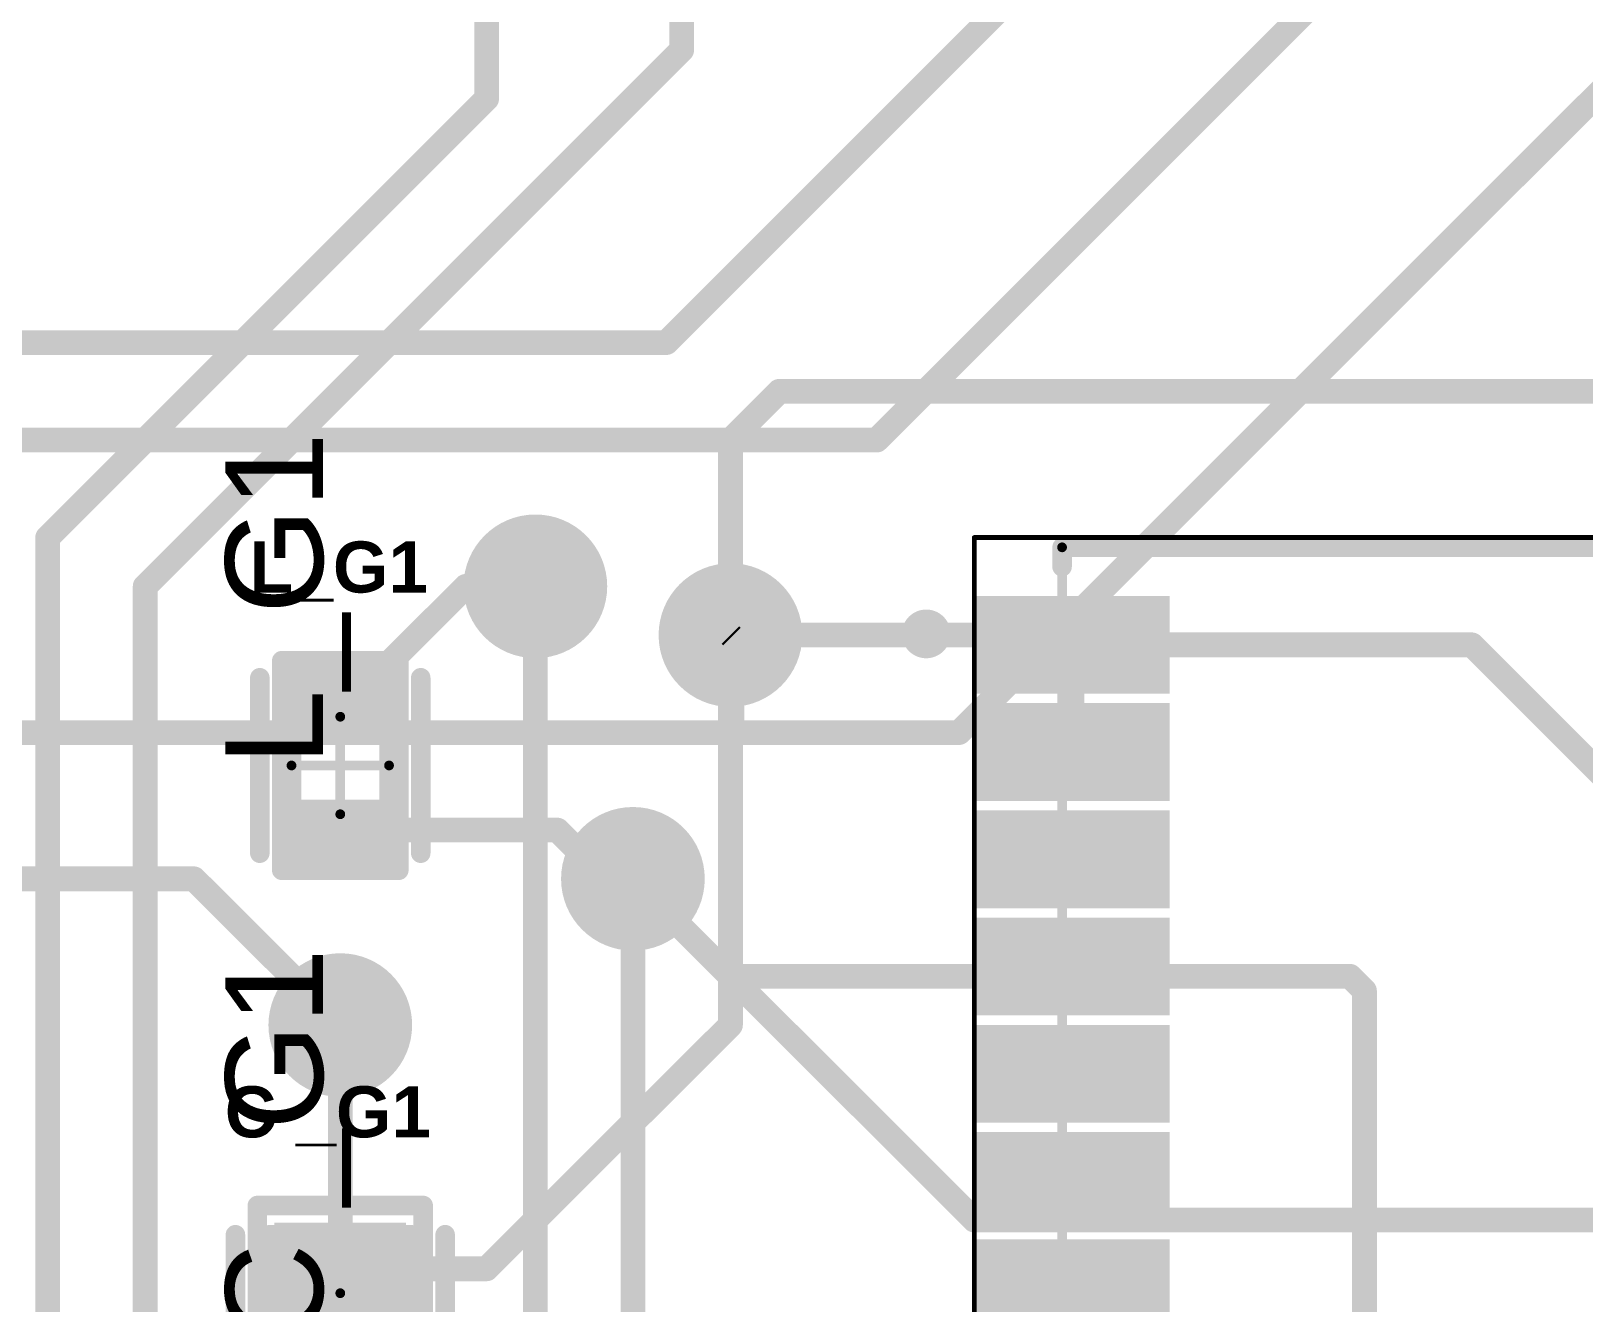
# Model space of a CAD drawing. Header units: inches. Extents: x 0 to 5429, y 0 to 5429.
# Drawn here: x 49.83 to 65.75, y 15.65 to 28.7 of the extents above; entities that cross this region are included whole.
import ezdxf

# ---------------------------------------------------------------- set-up
doc = ezdxf.new("R2010")
doc.units = ezdxf.units.IN
for name, color, linetype in [('Bottom Layer', 5, 'Continuous'), ('Bottom Solder', 6, 'Continuous'), ('GND', 16, 'Continuous'), ('Top 3D Body', 56, 'Continuous'), ('Top Assembly', 56, 'Continuous'), ('Top Component Center', 56, 'Continuous'), ('Top Courtyard', 56, 'Continuous'), ('Top Layer', 1, 'Continuous'), ('Top Overlay', 2, 'Continuous'), ('Top Paste', 8, 'Continuous'), ('Top Solder', 216, 'Continuous'), ('VDD', 76, 'Continuous'), ('Via Holes', 16, 'Continuous')]:
    doc.layers.add(name, color=color, linetype=linetype)
doc.styles.add('Arial', font='', dxfattribs={"height": 0.2})
doc.styles.add('Arial_Bold', font='', dxfattribs={"height": 0.2})
doc.styles.get('Arial').set_extended_font_data('Arial')
doc.styles.get('Arial_Bold').set_extended_font_data('Arial', bold=True)

# ---------------------------------------------------------------- blocks, each defined once
blk = doc.blocks.new('FP_LQW18AN_00_MFG_29')
at = {"layer": 'Top Layer'}
for points in [[(-0.97499551, 0.42501312), (-0.34999549, 0.42501312), (-0.34999549, -0.42498772), (-0.97499551, -0.42498772)], [(0.34997009, 0.42501312), (0.9749701099999999, 0.42501312), (0.9749701099999999, -0.42498772), (0.34997009, -0.42498772)]]:
    blk.add_hatch(color=1, dxfattribs=at).paths.add_polyline_path(points)
at = {"layer": 'Top Paste'}
for points in [[(-0.97499551, 0.42501312), (-0.34999549, 0.42501312), (-0.34999549, -0.42498772), (-0.97499551, -0.42498772)], [(0.34997009, 0.42501312), (0.9749701099999999, 0.42501312), (0.9749701099999999, -0.42498772), (0.34997009, -0.42498772)]]:
    blk.add_hatch(color=8, dxfattribs=at).paths.add_polyline_path(points)
at = {"layer": 'Top Solder'}
for points in [[(-0.97499551, 0.42501312), (-0.34999549, 0.42501312), (-0.34999549, -0.42498772), (-0.97499551, -0.42498772)], [(0.34997009, 0.42501312), (0.9749701099999999, 0.42501312), (0.9749701099999999, -0.42498772), (0.34997009, -0.42498772)]]:
    blk.add_hatch(color=216, dxfattribs=at).paths.add_polyline_path(points)
at = {"layer": 'Top 3D Body'}
for points in [[(-0.9000363, 0.4999863, 0.1999996, 0.1999996, 0), (-0.9000363, -0.5000117000000001, 0.1999996, 0.1999996, 0)], [(-0.9000363, 0.4999863, 0.1999996, 0.1999996, 0), (0.9000109, 0.4999863, 0.1999996, 0.1999996, 0)], [(0.9000109, 0.4999863, 0.1999996, 0.1999996, 0), (0.9000109, -0.5000117000000001, 0.1999996, 0.1999996, 0)], [(-0.9000363, -0.5000117000000001, 0.1999996, 0.1999996, 0), (0.9000109, -0.5000117000000001, 0.1999996, 0.1999996, 0)]]:
    blk.add_lwpolyline(points, format="xyseb", dxfattribs=at)
for points in [[(-0.9500361999999999, 0.4999863, 0.0999998, 0.0999998, 1), (-0.8500364, 0.4999863, 0.0999998, 0.0999998, 1)], [(-0.9500361999999999, 0.4999863, 0.0999998, 0.0999998, 1), (-0.8500364, 0.4999863, 0.0999998, 0.0999998, 1)], [(0.850011, 0.4999863, 0.0999998, 0.0999998, 1), (0.9500107999999999, 0.4999863, 0.0999998, 0.0999998, 1)], [(0.850011, 0.4999863, 0.0999998, 0.0999998, 1), (0.9500107999999999, 0.4999863, 0.0999998, 0.0999998, 1)], [(-0.9500361999999999, -0.5000117000000001, 0.0999998, 0.0999998, 1), (-0.8500364, -0.5000117000000001, 0.0999998, 0.0999998, 1)], [(-0.9500361999999999, -0.5000117000000001, 0.0999998, 0.0999998, 1), (-0.8500364, -0.5000117000000001, 0.0999998, 0.0999998, 1)], [(0.850011, -0.5000117000000001, 0.0999998, 0.0999998, 1), (0.9500107999999999, -0.5000117000000001, 0.0999998, 0.0999998, 1)], [(0.850011, -0.5000117000000001, 0.0999998, 0.0999998, 1), (0.9500107999999999, -0.5000117000000001, 0.0999998, 0.0999998, 1)]]:
    blk.add_lwpolyline(points, format="xyseb", close=True, dxfattribs=at)
at = {"layer": 'Top Assembly'}
for points in [[(-1.0749915, 0.6000115, 0.1999996, 0.1999996, 0), (-1.0749915, -0.5999861, 0.1999996, 0.1999996, 0)], [(-1.0749915, 0.6000115, 0.1999996, 0.1999996, 0), (1.0749661, 0.6000115, 0.1999996, 0.1999996, 0)], [(1.0749661, 0.6000115, 0.1999996, 0.1999996, 0), (1.0749661, -0.5999861, 0.1999996, 0.1999996, 0)], [(-1.0749915, -0.5999861, 0.1999996, 0.1999996, 0), (1.0749661, -0.5999861, 0.1999996, 0.1999996, 0)]]:
    blk.add_lwpolyline(points, format="xyseb", dxfattribs=at)
for points in [[(-1.1249914, 0.6000115, 0.0999998, 0.0999998, 1), (-1.0249916, 0.6000115, 0.0999998, 0.0999998, 1)], [(-1.1249914, 0.6000115, 0.0999998, 0.0999998, 1), (-1.0249916, 0.6000115, 0.0999998, 0.0999998, 1)], [(1.0249662, 0.6000115, 0.0999998, 0.0999998, 1), (1.124966, 0.6000115, 0.0999998, 0.0999998, 1)], [(1.0249662, 0.6000115, 0.0999998, 0.0999998, 1), (1.124966, 0.6000115, 0.0999998, 0.0999998, 1)], [(-1.1249914, -0.5999861, 0.0999998, 0.0999998, 1), (-1.0249916, -0.5999861, 0.0999998, 0.0999998, 1)], [(-1.1249914, -0.5999861, 0.0999998, 0.0999998, 1), (-1.0249916, -0.5999861, 0.0999998, 0.0999998, 1)], [(1.0249662, -0.5999861, 0.0999998, 0.0999998, 1), (1.124966, -0.5999861, 0.0999998, 0.0999998, 1)], [(1.0249662, -0.5999861, 0.0999998, 0.0999998, 1), (1.124966, -0.5999861, 0.0999998, 0.0999998, 1)]]:
    blk.add_lwpolyline(points, format="xyseb", close=True, dxfattribs=at)
at = {"layer": 'Top Component Center'}
for points in [[(-1.27e-05, 0.4999863, 0.0999998, 0.0999998, 0), (-1.27e-05, -0.5000117000000001, 0.0999998, 0.0999998, 0)], [(-0.5000370999999999, 1.27e-05, 0.0999998, 0.0999998, 0), (0.4999609, 1.27e-05, 0.0999998, 0.0999998, 0)]]:
    blk.add_lwpolyline(points, format="xyseb", dxfattribs=at)
for points in [[(-0.02501138, 0.4999863, 0.0499999, 0.0499999, 1), (0.02498597999999999, 0.4999863, 0.0499999, 0.0499999, 1)], [(-0.52503578, 1.27e-05, 0.0499999, 0.0499999, 1), (-0.47503842, 1.27e-05, 0.0499999, 0.0499999, 1)], [(0.4749622199999999, 1.27e-05, 0.0499999, 0.0499999, 1), (0.52495958, 1.27e-05, 0.0499999, 0.0499999, 1)], [(-0.02501138, -0.5000117000000001, 0.0499999, 0.0499999, 1), (0.02498597999999999, -0.5000117000000001, 0.0499999, 0.0499999, 1)]]:
    blk.add_lwpolyline(points, format="xyseb", close=True, dxfattribs=at)
at = {"layer": 'Top Courtyard'}
for points in [[(-1.0749915, 0.6000115, 0.1999996, 0.1999996, 0), (-1.0749915, -0.5999861, 0.1999996, 0.1999996, 0)], [(-1.0749915, 0.6000115, 0.1999996, 0.1999996, 0), (1.0749661, 0.6000115, 0.1999996, 0.1999996, 0)], [(1.0749661, 0.6000115, 0.1999996, 0.1999996, 0), (1.0749661, -0.5999861, 0.1999996, 0.1999996, 0)], [(-1.0749915, -0.5999861, 0.1999996, 0.1999996, 0), (1.0749661, -0.5999861, 0.1999996, 0.1999996, 0)]]:
    blk.add_lwpolyline(points, format="xyseb", dxfattribs=at)
for points in [[(-1.1249914, 0.6000115, 0.0999998, 0.0999998, 1), (-1.0249916, 0.6000115, 0.0999998, 0.0999998, 1)], [(-1.1249914, 0.6000115, 0.0999998, 0.0999998, 1), (-1.0249916, 0.6000115, 0.0999998, 0.0999998, 1)], [(1.0249662, 0.6000115, 0.0999998, 0.0999998, 1), (1.124966, 0.6000115, 0.0999998, 0.0999998, 1)], [(1.0249662, 0.6000115, 0.0999998, 0.0999998, 1), (1.124966, 0.6000115, 0.0999998, 0.0999998, 1)], [(-1.1249914, -0.5999861, 0.0999998, 0.0999998, 1), (-1.0249916, -0.5999861, 0.0999998, 0.0999998, 1)], [(-1.1249914, -0.5999861, 0.0999998, 0.0999998, 1), (-1.0249916, -0.5999861, 0.0999998, 0.0999998, 1)], [(1.0249662, -0.5999861, 0.0999998, 0.0999998, 1), (1.124966, -0.5999861, 0.0999998, 0.0999998, 1)], [(1.0249662, -0.5999861, 0.0999998, 0.0999998, 1), (1.124966, -0.5999861, 0.0999998, 0.0999998, 1)]]:
    blk.add_lwpolyline(points, format="xyseb", close=True, dxfattribs=at)
at = {"layer": 'Top Overlay'}
for points in [[(-0.9000363, 0.8250047, 0.1999996, 0.1999996, 0), (0.9000109, 0.8250047, 0.1999996, 0.1999996, 0)], [(-0.9000363, -0.8249793, 0.1999996, 0.1999996, 0), (0.9000109, -0.8249793, 0.1999996, 0.1999996, 0)]]:
    blk.add_lwpolyline(points, format="xyseb", dxfattribs=at)
for points in [[(-0.9500361999999999, 0.8250047, 0.0999998, 0.0999998, 1), (-0.8500364, 0.8250047, 0.0999998, 0.0999998, 1)], [(0.850011, 0.8250047, 0.0999998, 0.0999998, 1), (0.9500107999999999, 0.8250047, 0.0999998, 0.0999998, 1)], [(-0.9500361999999999, -0.8249793, 0.0999998, 0.0999998, 1), (-0.8500364, -0.8249793, 0.0999998, 0.0999998, 1)], [(0.850011, -0.8249793, 0.0999998, 0.0999998, 1), (0.9500107999999999, -0.8249793, 0.0999998, 0.0999998, 1)]]:
    blk.add_lwpolyline(points, format="xyseb", close=True, dxfattribs=at)
at = {"layer": 'Top Assembly', "style": 'Arial'}
blk.add_text('L_G1', height=1.00000054, dxfattribs=at).set_placement((-1.27e-05, 0.17744186))
blk = doc.blocks.new('UBX_NEO_M8_24_V_33')
at = {"layer": 'Top Layer'}
for points in [[(-5.10001139, 7.399999169999999), (-5.10001139, 6.59999823), (-6.900010329999999, 6.59999823), (-6.900010329999999, 7.399999169999999)], [(-5.10001139, 6.30002677), (-5.10001139, 5.500025829999999), (-6.900010329999999, 5.500025829999999), (-6.900010329999999, 6.30002677)], [(-5.10001139, 5.20000357), (-5.10001139, 4.400002629999999), (-6.900010329999999, 4.400002629999999), (-6.900010329999999, 5.20000357)], [(-5.10001139, 4.100031169999999), (-5.10001139, 3.30003023), (-6.900010329999999, 3.30003023), (-6.900010329999999, 4.100031169999999)], [(-5.10001139, 3.00000797), (-5.10001139, 2.20000703), (-6.900010329999999, 2.20000703), (-6.900010329999999, 3.00000797)], [(-5.10001139, 1.90003557), (-5.10001139, 1.10003463), (-6.900010329999999, 1.10003463), (-6.900010329999999, 1.90003557)], [(-5.10001139, 0.8000123699999997), (-5.10001139, 1.142999999985215e-05), (-6.900010329999999, 1.143000000014785e-05), (-6.900010329999999, 0.8000123700000001)]]:
    blk.add_hatch(color=1, dxfattribs=at).paths.add_polyline_path(points)
at = {"layer": 'Top Paste'}
for points in [[(-5.10001139, 7.399999169999999), (-5.10001139, 6.59999823), (-6.900010329999999, 6.59999823), (-6.900010329999999, 7.399999169999999)], [(-5.10001139, 6.30002677), (-5.10001139, 5.500025829999999), (-6.900010329999999, 5.500025829999999), (-6.900010329999999, 6.30002677)], [(-5.10001139, 5.20000357), (-5.10001139, 4.400002629999999), (-6.900010329999999, 4.400002629999999), (-6.900010329999999, 5.20000357)], [(-5.10001139, 4.100031169999999), (-5.10001139, 3.30003023), (-6.900010329999999, 3.30003023), (-6.900010329999999, 4.100031169999999)], [(-5.10001139, 3.00000797), (-5.10001139, 2.20000703), (-6.900010329999999, 2.20000703), (-6.900010329999999, 3.00000797)], [(-5.10001139, 1.90003557), (-5.10001139, 1.10003463), (-6.900010329999999, 1.10003463), (-6.900010329999999, 1.90003557)], [(-5.10001139, 0.8000123699999997), (-5.10001139, 1.142999999985215e-05), (-6.900010329999999, 1.143000000014785e-05), (-6.900010329999999, 0.8000123700000001)]]:
    blk.add_hatch(color=8, dxfattribs=at).paths.add_polyline_path(points)
at = {"layer": 'Top Solder'}
for points in [[(-4.998411389999999, 7.501599169999999), (-4.998411389999999, 6.498398229999999), (-7.001610329999999, 6.498398229999999), (-7.001610329999999, 7.501599169999999)], [(-4.998411389999999, 6.40162677), (-4.998411389999999, 5.398425829999999), (-7.001610329999999, 5.398425829999999), (-7.001610329999999, 6.40162677)], [(-4.998411389999999, 5.30160357), (-4.998411389999999, 4.29840263), (-7.001610329999999, 4.29840263), (-7.001610329999999, 5.30160357)], [(-4.998411389999999, 4.20163117), (-4.998411389999999, 3.19843023), (-7.001610329999999, 3.19843023), (-7.001610329999999, 4.20163117)], [(-4.998411389999999, 3.10160797), (-4.998411389999999, 2.09840703), (-7.001610329999999, 2.09840703), (-7.001610329999999, 3.10160797)], [(-4.998411389999999, 2.00163557), (-4.998411389999999, 0.9984346299999998), (-7.001610329999999, 0.9984346300000002), (-7.001610329999999, 2.00163557)], [(-4.998411389999999, 0.9016123699999998), (-4.998411389999999, -0.1015885700000002), (-7.001610329999999, -0.1015885699999999), (-7.001610329999999, 0.9016123700000002)]]:
    blk.add_hatch(color=216, dxfattribs=at).paths.add_polyline_path(points)
at = {"layer": 'Top 3D Body'}
for points in [[(-6.10003606, 7.999996699999999, 0.0999998, 0.0999998, 0), (6.09999034, 7.999996699999999, 0.0999998, 0.0999998, 0)], [(-6.10003606, -7.999971299999999, 0.0999998, 0.0999998, 0), (-6.10003606, 7.999996699999999, 0.0999998, 0.0999998, 0)]]:
    blk.add_lwpolyline(points, format="xyseb", dxfattribs=at)
blk.add_lwpolyline([(-6.125034739999999, 7.999996699999999, 0.0499999, 0.0499999, 1), (-6.075037379999999, 7.999996699999999, 0.0499999, 0.0499999, 1)], format="xyseb", close=True, dxfattribs=at)
blk.add_lwpolyline([(-6.125034739999999, 7.999996699999999, 0.0499999, 0.0499999, 1), (-6.075037379999999, 7.999996699999999, 0.0499999, 0.0499999, 1)], format="xyseb", close=True, dxfattribs=at)
at = {"layer": 'Top Courtyard'}
for points in [[(-7.00000886, -8.0999965, 0.0499999, 0.0499999, 0), (-7.00000886, 8.100021899999998, 0.0499999, 0.0499999, 0)], [(-7.00000886, 8.100021899999998, 0.0499999, 0.0499999, 0), (6.999963139999999, 8.100021899999998, 0.0499999, 0.0499999, 0)]]:
    blk.add_lwpolyline(points, format="xyseb", dxfattribs=at)
blk.add_lwpolyline([(-7.0125082, 8.100021899999998, 0.02499868, 0.02499868, 1), (-6.987509519999999, 8.100021899999998, 0.02499868, 0.02499868, 1)], format="xyseb", close=True, dxfattribs=at)
blk.add_lwpolyline([(-7.0125082, 8.100021899999998, 0.02499868, 0.02499868, 1), (-6.987509519999999, 8.100021899999998, 0.02499868, 0.02499868, 1)], format="xyseb", close=True, dxfattribs=at)
at = {"layer": 'Top Overlay'}
for points in [[(-6.10003606, 7.799997099999999, 0.1999996, 0.1999996, 0), (-6.10003606, 7.999996699999999, 0.1999996, 0.1999996, 0)], [(-6.10003606, 7.999996699999999, 0.1999996, 0.1999996, 0), (6.09999034, 7.999996699999999, 0.1999996, 0.1999996, 0)]]:
    blk.add_lwpolyline(points, format="xyseb", dxfattribs=at)
for points in [[(-6.150035959999999, 7.999996699999999, 0.0999998, 0.0999998, 1), (-6.050036159999999, 7.999996699999999, 0.0999998, 0.0999998, 1)], [(-6.150035959999999, 7.999996699999999, 0.0999998, 0.0999998, 1), (-6.050036159999999, 7.999996699999999, 0.0999998, 0.0999998, 1)], [(-6.150035959999999, 7.799997099999999, 0.0999998, 0.0999998, 1), (-6.050036159999999, 7.799997099999999, 0.0999998, 0.0999998, 1)], [(-7.36799644, 7.112002539999999, 0.2499995, 0.2499995, 1), (-7.61799848, 7.112002539999999, 0.2499995, 0.2499995, 1)], [(-7.680497719999999, 7.112002539999999, 0.12499848, 0.12499848, 1), (-7.555499240000001, 7.112002539999999, 0.12499848, 0.12499848, 1)], [(-7.43049568, 7.112002539999999, 0.12499848, 0.12499848, 1), (-7.3054972, 7.112002539999999, 0.12499848, 0.12499848, 1)]]:
    blk.add_lwpolyline(points, format="xyseb", close=True, dxfattribs=at)
blk = doc.blocks.new('FP_C0805C_DN_MFG_47')
at = {"layer": 'Top Layer'}
for points in [[(-1.22499628, 0.67501262), (-0.27499564, 0.67501262), (-0.27499564, -0.6749872199999999), (-1.22499628, -0.6749872199999999)], [(0.27502612, 0.67501262), (1.22502676, 0.67501262), (1.22502676, -0.6749872199999999), (0.27502612, -0.6749872199999999)]]:
    blk.add_hatch(color=1, dxfattribs=at).paths.add_polyline_path(points)
at = {"layer": 'Top Paste'}
for points in [[(-1.22499628, 0.67501262), (-0.27499564, 0.67501262), (-0.27499564, -0.6749872199999999), (-1.22499628, -0.6749872199999999)], [(0.27502612, 0.67501262), (1.22502676, 0.67501262), (1.22502676, -0.6749872199999999), (0.27502612, -0.6749872199999999)]]:
    blk.add_hatch(color=8, dxfattribs=at).paths.add_polyline_path(points)
at = {"layer": 'Top Solder'}
for points in [[(-1.22499628, 0.67501262), (-0.27499564, 0.67501262), (-0.27499564, -0.6749872199999999), (-1.22499628, -0.6749872199999999)], [(0.27502612, 0.67501262), (1.22502676, 0.67501262), (1.22502676, -0.6749872199999999), (0.27502612, -0.6749872199999999)]]:
    blk.add_hatch(color=216, dxfattribs=at).paths.add_polyline_path(points)
at = {"layer": 'Top 3D Body'}
for points in [[(-1.09995716, 0.7249794999999999, 0.1999996, 0.1999996, 0), (-1.09995716, -0.7250049, 0.1999996, 0.1999996, 0)], [(-1.09995716, 0.7249794999999999, 0.1999996, 0.1999996, 0), (1.10003844, 0.7249794999999999, 0.1999996, 0.1999996, 0)], [(1.10003844, 0.7249794999999999, 0.1999996, 0.1999996, 0), (1.10003844, -0.7250049, 0.1999996, 0.1999996, 0)], [(-1.09995716, -0.7250049, 0.1999996, 0.1999996, 0), (1.10003844, -0.7250049, 0.1999996, 0.1999996, 0)]]:
    blk.add_lwpolyline(points, format="xyseb", dxfattribs=at)
for points in [[(-1.14995706, 0.7249794999999999, 0.0999998, 0.0999998, 1), (-1.04995726, 0.7249794999999999, 0.0999998, 0.0999998, 1)], [(-1.14995706, 0.7249794999999999, 0.0999998, 0.0999998, 1), (-1.04995726, 0.7249794999999999, 0.0999998, 0.0999998, 1)], [(1.05003854, 0.7249794999999999, 0.0999998, 0.0999998, 1), (1.15003834, 0.7249794999999999, 0.0999998, 0.0999998, 1)], [(1.05003854, 0.7249794999999999, 0.0999998, 0.0999998, 1), (1.15003834, 0.7249794999999999, 0.0999998, 0.0999998, 1)], [(-1.14995706, -0.7250049, 0.0999998, 0.0999998, 1), (-1.04995726, -0.7250049, 0.0999998, 0.0999998, 1)], [(-1.14995706, -0.7250049, 0.0999998, 0.0999998, 1), (-1.04995726, -0.7250049, 0.0999998, 0.0999998, 1)], [(1.05003854, -0.7250049, 0.0999998, 0.0999998, 1), (1.15003834, -0.7250049, 0.0999998, 0.0999998, 1)], [(1.05003854, -0.7250049, 0.0999998, 0.0999998, 1), (1.15003834, -0.7250049, 0.0999998, 0.0999998, 1)]]:
    blk.add_lwpolyline(points, format="xyseb", close=True, dxfattribs=at)
at = {"layer": 'Top Assembly'}
for points in [[(-1.39998196, 0.8499983, 0.1999996, 0.1999996, 0), (-1.39998196, -0.8499728999999999, 0.1999996, 0.1999996, 0)], [(-1.39998196, 0.8499983, 0.1999996, 0.1999996, 0), (1.40001244, 0.8499983, 0.1999996, 0.1999996, 0)], [(1.40001244, 0.8499983, 0.1999996, 0.1999996, 0), (1.40001244, -0.8499728999999999, 0.1999996, 0.1999996, 0)], [(-1.39998196, -0.8499728999999999, 0.1999996, 0.1999996, 0), (1.40001244, -0.8499728999999999, 0.1999996, 0.1999996, 0)]]:
    blk.add_lwpolyline(points, format="xyseb", dxfattribs=at)
for points in [[(-1.44998186, 0.8499983, 0.0999998, 0.0999998, 1), (-1.34998206, 0.8499983, 0.0999998, 0.0999998, 1)], [(-1.44998186, 0.8499983, 0.0999998, 0.0999998, 1), (-1.34998206, 0.8499983, 0.0999998, 0.0999998, 1)], [(1.35001254, 0.8499983, 0.0999998, 0.0999998, 1), (1.45001234, 0.8499983, 0.0999998, 0.0999998, 1)], [(1.35001254, 0.8499983, 0.0999998, 0.0999998, 1), (1.45001234, 0.8499983, 0.0999998, 0.0999998, 1)], [(-1.44998186, -0.8499728999999999, 0.0999998, 0.0999998, 1), (-1.34998206, -0.8499728999999999, 0.0999998, 0.0999998, 1)], [(-1.44998186, -0.8499728999999999, 0.0999998, 0.0999998, 1), (-1.34998206, -0.8499728999999999, 0.0999998, 0.0999998, 1)], [(1.35001254, -0.8499728999999999, 0.0999998, 0.0999998, 1), (1.45001234, -0.8499728999999999, 0.0999998, 0.0999998, 1)], [(1.35001254, -0.8499728999999999, 0.0999998, 0.0999998, 1), (1.45001234, -0.8499728999999999, 0.0999998, 0.0999998, 1)]]:
    blk.add_lwpolyline(points, format="xyseb", close=True, dxfattribs=at)
at = {"layer": 'Top Component Center'}
for points in [[(1.524e-05, 0.4999863, 0.0999998, 0.0999998, 0), (1.524e-05, -0.5000117000000001, 0.0999998, 0.0999998, 0)], [(-0.49995836, 1.27e-05, 0.0999998, 0.0999998, 0), (0.5000396399999999, 1.27e-05, 0.0999998, 0.0999998, 0)]]:
    blk.add_lwpolyline(points, format="xyseb", dxfattribs=at)
for points in [[(-0.02498344, 0.4999863, 0.0499999, 0.0499999, 1), (0.02501392, 0.4999863, 0.0499999, 0.0499999, 1)], [(-0.52495704, 1.27e-05, 0.0499999, 0.0499999, 1), (-0.4749596799999999, 1.27e-05, 0.0499999, 0.0499999, 1)], [(0.47504096, 1.27e-05, 0.0499999, 0.0499999, 1), (0.52503832, 1.27e-05, 0.0499999, 0.0499999, 1)], [(-0.02498344, -0.5000117000000001, 0.0499999, 0.0499999, 1), (0.02501392, -0.5000117000000001, 0.0499999, 0.0499999, 1)]]:
    blk.add_lwpolyline(points, format="xyseb", close=True, dxfattribs=at)
at = {"layer": 'Top Courtyard'}
for points in [[(-1.39998196, 0.8499983, 0.1999996, 0.1999996, 0), (-1.39998196, -0.8499728999999999, 0.1999996, 0.1999996, 0)], [(-1.39998196, 0.8499983, 0.1999996, 0.1999996, 0), (1.40001244, 0.8499983, 0.1999996, 0.1999996, 0)], [(1.40001244, 0.8499983, 0.1999996, 0.1999996, 0), (1.40001244, -0.8499728999999999, 0.1999996, 0.1999996, 0)], [(-1.39998196, -0.8499728999999999, 0.1999996, 0.1999996, 0), (1.40001244, -0.8499728999999999, 0.1999996, 0.1999996, 0)]]:
    blk.add_lwpolyline(points, format="xyseb", dxfattribs=at)
for points in [[(-1.44998186, 0.8499983, 0.0999998, 0.0999998, 1), (-1.34998206, 0.8499983, 0.0999998, 0.0999998, 1)], [(-1.44998186, 0.8499983, 0.0999998, 0.0999998, 1), (-1.34998206, 0.8499983, 0.0999998, 0.0999998, 1)], [(1.35001254, 0.8499983, 0.0999998, 0.0999998, 1), (1.45001234, 0.8499983, 0.0999998, 0.0999998, 1)], [(1.35001254, 0.8499983, 0.0999998, 0.0999998, 1), (1.45001234, 0.8499983, 0.0999998, 0.0999998, 1)], [(-1.44998186, -0.8499728999999999, 0.0999998, 0.0999998, 1), (-1.34998206, -0.8499728999999999, 0.0999998, 0.0999998, 1)], [(-1.44998186, -0.8499728999999999, 0.0999998, 0.0999998, 1), (-1.34998206, -0.8499728999999999, 0.0999998, 0.0999998, 1)], [(1.35001254, -0.8499728999999999, 0.0999998, 0.0999998, 1), (1.45001234, -0.8499728999999999, 0.0999998, 0.0999998, 1)], [(1.35001254, -0.8499728999999999, 0.0999998, 0.0999998, 1), (1.45001234, -0.8499728999999999, 0.0999998, 0.0999998, 1)]]:
    blk.add_lwpolyline(points, format="xyseb", close=True, dxfattribs=at)
at = {"layer": 'Top Overlay'}
for points in [[(-1.09995716, 1.0749915, 0.1999996, 0.1999996, 0), (1.10003844, 1.0749915, 0.1999996, 0.1999996, 0)], [(-1.09995716, -1.0750169, 0.1999996, 0.1999996, 0), (1.10003844, -1.0750169, 0.1999996, 0.1999996, 0)]]:
    blk.add_lwpolyline(points, format="xyseb", dxfattribs=at)
for points in [[(-1.14995706, 1.0749915, 0.0999998, 0.0999998, 1), (-1.04995726, 1.0749915, 0.0999998, 0.0999998, 1)], [(1.05003854, 1.0749915, 0.0999998, 0.0999998, 1), (1.15003834, 1.0749915, 0.0999998, 0.0999998, 1)], [(-1.14995706, -1.0750169, 0.0999998, 0.0999998, 1), (-1.04995726, -1.0750169, 0.0999998, 0.0999998, 1)], [(1.05003854, -1.0750169, 0.0999998, 0.0999998, 1), (1.15003834, -1.0750169, 0.0999998, 0.0999998, 1)]]:
    blk.add_lwpolyline(points, format="xyseb", close=True, dxfattribs=at)
at = {"layer": 'Top Assembly', "style": 'Arial'}
blk.add_text('C _G1', height=1.00000054, dxfattribs=at).set_placement((-1.016e-05, 0.1774444))

msp = doc.modelspace()

# ---------------------------------------------------------------- hatches: boundary and pattern name
at = {"layer": 'Bottom Layer'}
h = msp.add_hatch(color=5, dxfattribs=at)
edge = h.paths.add_edge_path()
edge.add_arc((54.99999922, 22.99999972), 0.635, 0, 360)
h = msp.add_hatch(color=5, dxfattribs=at)
edge = h.paths.add_edge_path()
edge.add_arc((56.9999876, 22.4999804), 0.635, 0, 360)
h = msp.add_hatch(color=5, dxfattribs=at)
edge = h.paths.add_edge_path()
edge.add_arc((55.99999975999999, 20.00000064), 0.635, 0, 360)
h = msp.add_hatch(color=5, dxfattribs=at)
edge = h.paths.add_edge_path()
edge.add_arc((53.00000068, 18.5000011), 0.635, 0, 360)
at = {"layer": 'Bottom Solder'}
h = msp.add_hatch(color=6, dxfattribs=at)
edge = h.paths.add_edge_path()
edge.add_arc((54.99999922, 22.99999972), 0.7366, 0, 360)
h = msp.add_hatch(color=6, dxfattribs=at)
edge = h.paths.add_edge_path()
edge.add_arc((56.9999876, 22.4999804), 0.7366, 0, 360)
h = msp.add_hatch(color=6, dxfattribs=at)
edge = h.paths.add_edge_path()
edge.add_arc((55.99999975999999, 20.00000064), 0.7366, 0, 360)
h = msp.add_hatch(color=6, dxfattribs=at)
edge = h.paths.add_edge_path()
edge.add_arc((53.00000068, 18.5000011), 0.7366, 0, 360)
at = {"layer": 'GND'}
h = msp.add_hatch(color=16, dxfattribs=at)
edge = h.paths.add_edge_path()
edge.add_arc((54.99999922, 22.99999972), 0.635, 0, 360)
h = msp.add_hatch(color=16, dxfattribs=at)
edge = h.paths.add_edge_path()
edge.add_arc((56.9999876, 22.4999804), 0.635, 0, 360)
h = msp.add_hatch(color=16, dxfattribs=at)
edge = h.paths.add_edge_path()
edge.add_arc((55.99999975999999, 20.00000064), 0.635, 0, 360)
h = msp.add_hatch(color=16, dxfattribs=at)
edge = h.paths.add_edge_path()
edge.add_arc((53.00000068, 18.5000011), 0.635, 0, 360)
at = {"layer": 'Top Layer'}
h = msp.add_hatch(color=1, dxfattribs=at)
edge = h.paths.add_edge_path()
edge.add_arc((54.99999922, 22.99999972), 0.635, 0, 360)
h = msp.add_hatch(color=1, dxfattribs=at)
edge = h.paths.add_edge_path()
edge.add_arc((56.9999876, 22.4999804), 0.635, 0, 360)
h = msp.add_hatch(color=1, dxfattribs=at)
edge = h.paths.add_edge_path()
edge.add_arc((55.99999975999999, 20.00000064), 0.635, 0, 360)
h = msp.add_hatch(color=1, dxfattribs=at)
edge = h.paths.add_edge_path()
edge.add_arc((53.00000068, 18.5000011), 0.635, 0, 360)
at = {"layer": 'Top Solder'}
h = msp.add_hatch(color=216, dxfattribs=at)
edge = h.paths.add_edge_path()
edge.add_arc((54.99999922, 22.99999972), 0.7366, 0, 360)
h = msp.add_hatch(color=216, dxfattribs=at)
edge = h.paths.add_edge_path()
edge.add_arc((56.9999876, 22.4999804), 0.7366, 0, 360)
h = msp.add_hatch(color=216, dxfattribs=at)
edge = h.paths.add_edge_path()
edge.add_arc((55.99999975999999, 20.00000064), 0.7366, 0, 360)
h = msp.add_hatch(color=216, dxfattribs=at)
edge = h.paths.add_edge_path()
edge.add_arc((53.00000068, 18.5000011), 0.7366, 0, 360)
at = {"layer": 'VDD'}
h = msp.add_hatch(color=76, dxfattribs=at)
edge = h.paths.add_edge_path()
edge.add_arc((54.99999922, 22.99999972), 0.635, 0, 360)
h = msp.add_hatch(color=76, dxfattribs=at)
edge = h.paths.add_edge_path()
edge.add_arc((56.9999876, 22.4999804), 0.635, 0, 360)
h = msp.add_hatch(color=76, dxfattribs=at)
edge = h.paths.add_edge_path()
edge.add_arc((55.99999975999999, 20.00000064), 0.635, 0, 360)
h = msp.add_hatch(color=76, dxfattribs=at)
edge = h.paths.add_edge_path()
edge.add_arc((53.00000068, 18.5000011), 0.635, 0, 360)
at = {"layer": 'Via Holes'}
h = msp.add_hatch(color=7, dxfattribs=at)
edge = h.paths.add_edge_path()
edge.add_arc((54.99999922, 22.99999972), 0.3556, 0, 360)
h = msp.add_hatch(color=7, dxfattribs=at)
edge = h.paths.add_edge_path()
edge.add_arc((56.9999876, 22.4999804), 0.3556, 0, 360)
h = msp.add_hatch(color=7, dxfattribs=at)
edge = h.paths.add_edge_path()
edge.add_arc((55.99999975999999, 20.00000064), 0.3556, 0, 360)
h = msp.add_hatch(color=7, dxfattribs=at)
edge = h.paths.add_edge_path()
edge.add_arc((53.00000068, 18.5000011), 0.3556, 0, 360)

# ---------------------------------------------------------------- linework, layer by layer
at = {"layer": 'Bottom Layer'}
for points in [[(54.50000021999999, 27.99999988, 0.254, 0.254, 0), (54.50000021999999, 39.99999874, 0.254, 0.254, 0)], [(56.49999876, 28.49999888, 0.254, 0.254, 0), (56.49999876, 39.49999974, 0.254, 0.254, 0)], [(50.9999996, 22.99999972, 0.254, 0.254, 0), (56.49999876, 28.49999888, 0.254, 0.254, 0)], [(49.99999905999999, 23.49999872, 0.254, 0.254, 0), (54.50000021999999, 27.99999988, 0.254, 0.254, 0)], [(49.99999905999999, 7.999999239999999, 0.254, 0.254, 0), (49.99999905999999, 23.49999872, 0.254, 0.254, 0)], [(50.9999996, 7.00000124, 0.254, 0.254, 0), (50.9999996, 22.99999972, 0.254, 0.254, 0)], [(54.99999922, 13.9999974, 0.254, 0.254, 0), (54.99999922, 22.99999972, 0.254, 0.254, 0)], [(55.99999975999999, 20.00000064, 0.254, 0.254, 0), (59.50000038, 16.50000002, 0.254, 0.254, 0)], [(55.99999975999999, 9.99999778, 0.254, 0.254, 0), (55.99999975999999, 20.00000064, 0.254, 0.254, 0)], [(59.50000038, 16.50000002, 0.254, 0.254, 0), (78.35120728, 16.50000002, 0.254, 0.254, 0)]]:
    msp.add_lwpolyline(points, format="xyseb", dxfattribs=at)
for points in [[(56.43649875999999, 28.49999888, 0.127, 0.127, 1), (56.56349875999999, 28.49999888, 0.127, 0.127, 1)], [(56.43649875999999, 28.49999888, 0.127, 0.127, 1), (56.56349875999999, 28.49999888, 0.127, 0.127, 1)], [(54.43650021999999, 27.99999988, 0.127, 0.127, 1), (54.56350022, 27.99999988, 0.127, 0.127, 1)], [(54.43650021999999, 27.99999988, 0.127, 0.127, 1), (54.56350022, 27.99999988, 0.127, 0.127, 1)], [(49.93649906, 23.49999872, 0.127, 0.127, 1), (50.06349906, 23.49999872, 0.127, 0.127, 1)], [(49.93649906, 23.49999872, 0.127, 0.127, 1), (50.06349906, 23.49999872, 0.127, 0.127, 1)], [(50.9364996, 22.99999972, 0.127, 0.127, 1), (51.0634996, 22.99999972, 0.127, 0.127, 1)], [(50.9364996, 22.99999972, 0.127, 0.127, 1), (51.0634996, 22.99999972, 0.127, 0.127, 1)], [(54.93649921999999, 22.99999972, 0.127, 0.127, 1), (55.06349922, 22.99999972, 0.127, 0.127, 1)], [(55.93649976, 20.00000064, 0.127, 0.127, 1), (56.06349975999999, 20.00000064, 0.127, 0.127, 1)], [(55.93649976, 20.00000064, 0.127, 0.127, 1), (56.06349975999999, 20.00000064, 0.127, 0.127, 1)], [(59.43650038, 16.50000002, 0.127, 0.127, 1), (59.56350037999999, 16.50000002, 0.127, 0.127, 1)], [(59.43650038, 16.50000002, 0.127, 0.127, 1), (59.56350037999999, 16.50000002, 0.127, 0.127, 1)]]:
    msp.add_lwpolyline(points, format="xyseb", close=True, dxfattribs=at)
at = {"layer": 'GND'}
for points in [[(56.9999876, 24.5000272, 0.254, 0.254, 0), (57.49996628, 25.0000008, 0.254, 0.254, 0)], [(57.49996628, 25.0000008, 0.254, 0.254, 0), (72.85121574, 25.0000008, 0.254, 0.254, 0)], [(56.9999876, 22.4999804, 0.254, 0.254, 0), (56.9999876, 24.5000272, 0.254, 0.254, 0)], [(47.00001013999999, 20.0000108, 0.254, 0.254, 0), (51.49999098, 20.0000108, 0.254, 0.254, 0)], [(51.49999098, 20.0000108, 0.254, 0.254, 0), (53.00000068, 18.5000011, 0.254, 0.254, 0)]]:
    msp.add_lwpolyline(points, format="xyseb", dxfattribs=at)
for points in [[(57.43646628, 25.0000008, 0.127, 0.127, 1), (57.56346627999999, 25.0000008, 0.127, 0.127, 1)], [(57.43646628, 25.0000008, 0.127, 0.127, 1), (57.56346627999999, 25.0000008, 0.127, 0.127, 1)], [(56.9364876, 24.5000272, 0.127, 0.127, 1), (57.06348759999999, 24.5000272, 0.127, 0.127, 1)], [(56.9364876, 24.5000272, 0.127, 0.127, 1), (57.06348759999999, 24.5000272, 0.127, 0.127, 1)], [(56.9364876, 22.4999804, 0.127, 0.127, 1), (57.06348759999999, 22.4999804, 0.127, 0.127, 1)], [(51.43649098, 20.0000108, 0.127, 0.127, 1), (51.56349098, 20.0000108, 0.127, 0.127, 1)], [(51.43649098, 20.0000108, 0.127, 0.127, 1), (51.56349098, 20.0000108, 0.127, 0.127, 1)], [(52.93650068, 18.5000011, 0.127, 0.127, 1), (53.06350068, 18.5000011, 0.127, 0.127, 1)]]:
    msp.add_lwpolyline(points, format="xyseb", close=True, dxfattribs=at)
at = {"layer": 'Top Layer'}
for points in [[(53.11249474, 21.82495, 0.254, 0.254, 0), (54.28754446, 22.99999972, 0.254, 0.254, 0)], [(54.28754446, 22.99999972, 0.254, 0.254, 0), (54.99999922, 22.99999972, 0.254, 0.254, 0)], [(56.9999876, 19.0000128, 0.254, 0.254, 0), (56.9999876, 22.4999804, 0.254, 0.254, 0)], [(56.9999876, 22.4999804, 0.254, 0.254, 0), (57.0159896, 22.4839784, 0.254, 0.254, 0)], [(56.9999876, 22.4999804, 0.254, 0.254, 0), (60.40003159999999, 22.4999804, 0.254, 0.254, 0)], [(57.0159896, 21.4839804, 0.254, 0.254, 0), (57.0159896, 22.4839784, 0.254, 0.254, 0)], [(60.40003159999999, 22.4999804, 0.254, 0.254, 0), (60.50000599999999, 22.400006, 0.254, 0.254, 0)], [(60.50000599999999, 22.400006, 0.254, 0.254, 0), (64.5999724, 22.400006, 0.254, 0.254, 0)], [(60.50000599999999, 21.3000336, 0.254, 0.254, 0), (60.50000599999999, 22.400006, 0.254, 0.254, 0)], [(64.5999724, 22.400006, 0.254, 0.254, 0), (66.499994, 20.4999844, 0.254, 0.254, 0)], [(52.9999956, 21.82495, 0.254, 0.254, 0), (53.11249474, 21.82495, 0.254, 0.254, 0)], [(52.9999956, 20.4999844, 0.254, 0.254, 0), (55.22508894, 20.4999844, 0.254, 0.254, 0)], [(55.22508894, 20.4999844, 0.254, 0.254, 0), (55.72507269999999, 20.00000064, 0.254, 0.254, 0)], [(55.72507269999999, 20.00000064, 0.254, 0.254, 0), (55.99999975999999, 20.00000064, 0.254, 0.254, 0)], [(56.9999876, 18.5000392, 0.254, 0.254, 0), (56.9999876, 19.0000128, 0.254, 0.254, 0)], [(56.9999876, 19.0000128, 0.254, 0.254, 0), (60.3999808, 19.0000128, 0.254, 0.254, 0)], [(60.3999808, 19.0000128, 0.254, 0.254, 0), (60.50000599999999, 19.100038, 0.254, 0.254, 0)], [(60.50000599999999, 19.100038, 0.254, 0.254, 0), (60.6000312, 19.0000128, 0.254, 0.254, 0)], [(60.6000312, 19.0000128, 0.254, 0.254, 0), (63.3512068, 19.0000128, 0.254, 0.254, 0)], [(63.3512068, 19.0000128, 0.254, 0.254, 0), (63.5, 18.8512196, 0.254, 0.254, 0)], [(63.5, 11.5000024, 0.254, 0.254, 0), (63.5, 18.8512196, 0.254, 0.254, 0)], [(53.00000068, 16.00002388, 0.254, 0.254, 0), (53.00000068, 18.5000011, 0.254, 0.254, 0)], [(54.4999672, 16.0000188, 0.254, 0.254, 0), (56.9999876, 18.5000392, 0.254, 0.254, 0)], [(52.9999956, 16.0000188, 0.254, 0.254, 0), (53.00000068, 16.00002388, 0.254, 0.254, 0)], [(52.9999956, 16.0000188, 0.254, 0.254, 0), (54.4999672, 16.0000188, 0.254, 0.254, 0)]]:
    msp.add_lwpolyline(points, format="xyseb", dxfattribs=at)
for points in [[(54.22404445999999, 22.99999972, 0.127, 0.127, 1), (54.35104446, 22.99999972, 0.127, 0.127, 1)], [(54.22404445999999, 22.99999972, 0.127, 0.127, 1), (54.35104446, 22.99999972, 0.127, 0.127, 1)], [(54.93649921999999, 22.99999972, 0.127, 0.127, 1), (55.06349922, 22.99999972, 0.127, 0.127, 1)], [(56.9364876, 22.4999804, 0.127, 0.127, 1), (57.06348759999999, 22.4999804, 0.127, 0.127, 1)], [(56.9364876, 22.4999804, 0.127, 0.127, 1), (57.06348759999999, 22.4999804, 0.127, 0.127, 1)], [(56.9364876, 22.4999804, 0.127, 0.127, 1), (57.06348759999999, 22.4999804, 0.127, 0.127, 1)], [(56.9524896, 22.4839784, 0.127, 0.127, 1), (57.0794896, 22.4839784, 0.127, 0.127, 1)], [(56.9524896, 22.4839784, 0.127, 0.127, 1), (57.0794896, 22.4839784, 0.127, 0.127, 1)], [(60.33653159999999, 22.4999804, 0.127, 0.127, 1), (60.4635316, 22.4999804, 0.127, 0.127, 1)], [(60.33653159999999, 22.4999804, 0.127, 0.127, 1), (60.4635316, 22.4999804, 0.127, 0.127, 1)], [(60.43650599999999, 22.400006, 0.127, 0.127, 1), (60.56350599999999, 22.400006, 0.127, 0.127, 1)], [(60.43650599999999, 22.400006, 0.127, 0.127, 1), (60.56350599999999, 22.400006, 0.127, 0.127, 1)], [(60.43650599999999, 22.400006, 0.127, 0.127, 1), (60.56350599999999, 22.400006, 0.127, 0.127, 1)], [(64.5364724, 22.400006, 0.127, 0.127, 1), (64.66347239999999, 22.400006, 0.127, 0.127, 1)], [(64.5364724, 22.400006, 0.127, 0.127, 1), (64.66347239999999, 22.400006, 0.127, 0.127, 1)], [(52.9364956, 21.82495, 0.127, 0.127, 1), (53.0634956, 21.82495, 0.127, 0.127, 1)], [(53.04899473999999, 21.82495, 0.127, 0.127, 1), (53.17599474, 21.82495, 0.127, 0.127, 1)], [(53.04899473999999, 21.82495, 0.127, 0.127, 1), (53.17599474, 21.82495, 0.127, 0.127, 1)], [(56.9524896, 21.4839804, 0.127, 0.127, 1), (57.0794896, 21.4839804, 0.127, 0.127, 1)], [(60.43650599999999, 21.3000336, 0.127, 0.127, 1), (60.56350599999999, 21.3000336, 0.127, 0.127, 1)], [(52.9364956, 20.4999844, 0.127, 0.127, 1), (53.0634956, 20.4999844, 0.127, 0.127, 1)], [(55.16158893999999, 20.4999844, 0.127, 0.127, 1), (55.28858894, 20.4999844, 0.127, 0.127, 1)], [(55.16158893999999, 20.4999844, 0.127, 0.127, 1), (55.28858894, 20.4999844, 0.127, 0.127, 1)], [(55.66157269999999, 20.00000064, 0.127, 0.127, 1), (55.7885727, 20.00000064, 0.127, 0.127, 1)], [(55.66157269999999, 20.00000064, 0.127, 0.127, 1), (55.7885727, 20.00000064, 0.127, 0.127, 1)], [(55.93649976, 20.00000064, 0.127, 0.127, 1), (56.06349975999999, 20.00000064, 0.127, 0.127, 1)], [(56.9364876, 19.0000128, 0.127, 0.127, 1), (57.06348759999999, 19.0000128, 0.127, 0.127, 1)], [(56.9364876, 19.0000128, 0.127, 0.127, 1), (57.06348759999999, 19.0000128, 0.127, 0.127, 1)], [(56.9364876, 19.0000128, 0.127, 0.127, 1), (57.06348759999999, 19.0000128, 0.127, 0.127, 1)], [(60.3364808, 19.0000128, 0.127, 0.127, 1), (60.4634808, 19.0000128, 0.127, 0.127, 1)], [(60.3364808, 19.0000128, 0.127, 0.127, 1), (60.4634808, 19.0000128, 0.127, 0.127, 1)], [(60.43650599999999, 19.100038, 0.127, 0.127, 1), (60.56350599999999, 19.100038, 0.127, 0.127, 1)], [(60.43650599999999, 19.100038, 0.127, 0.127, 1), (60.56350599999999, 19.100038, 0.127, 0.127, 1)], [(60.5365312, 19.0000128, 0.127, 0.127, 1), (60.66353119999999, 19.0000128, 0.127, 0.127, 1)], [(60.5365312, 19.0000128, 0.127, 0.127, 1), (60.66353119999999, 19.0000128, 0.127, 0.127, 1)], [(63.2877068, 19.0000128, 0.127, 0.127, 1), (63.4147068, 19.0000128, 0.127, 0.127, 1)], [(63.2877068, 19.0000128, 0.127, 0.127, 1), (63.4147068, 19.0000128, 0.127, 0.127, 1)], [(63.4365, 18.8512196, 0.127, 0.127, 1), (63.5635, 18.8512196, 0.127, 0.127, 1)], [(63.4365, 18.8512196, 0.127, 0.127, 1), (63.5635, 18.8512196, 0.127, 0.127, 1)], [(52.93650068, 18.5000011, 0.127, 0.127, 1), (53.06350068, 18.5000011, 0.127, 0.127, 1)], [(56.9364876, 18.5000392, 0.127, 0.127, 1), (57.06348759999999, 18.5000392, 0.127, 0.127, 1)], [(56.9364876, 18.5000392, 0.127, 0.127, 1), (57.06348759999999, 18.5000392, 0.127, 0.127, 1)], [(52.9364956, 16.0000188, 0.127, 0.127, 1), (53.0634956, 16.0000188, 0.127, 0.127, 1)], [(52.9364956, 16.0000188, 0.127, 0.127, 1), (53.0634956, 16.0000188, 0.127, 0.127, 1)], [(52.93650068, 16.00002388, 0.127, 0.127, 1), (53.06350068, 16.00002388, 0.127, 0.127, 1)], [(52.93650068, 16.00002388, 0.127, 0.127, 1), (53.06350068, 16.00002388, 0.127, 0.127, 1)], [(54.4364672, 16.0000188, 0.127, 0.127, 1), (54.5634672, 16.0000188, 0.127, 0.127, 1)], [(54.4364672, 16.0000188, 0.127, 0.127, 1), (54.5634672, 16.0000188, 0.127, 0.127, 1)]]:
    msp.add_lwpolyline(points, format="xyseb", close=True, dxfattribs=at)
at = {"layer": 'VDD'}
for points in [[(56.34320964, 25.4999998, 0.254, 0.254, 0), (60.84321079999999, 30.00000096, 0.254, 0.254, 0)], [(58.49999983999999, 24.49999926, 0.254, 0.254, 0), (62.98400154, 28.98400096, 0.254, 0.254, 0)], [(59.34321126, 21.50000018, 0.254, 0.254, 0), (66.82721203999999, 28.98400096, 0.254, 0.254, 0)], [(35.50000012, 25.4999998, 0.254, 0.254, 0), (56.34320964, 25.4999998, 0.254, 0.254, 0)], [(30.00000096, 24.49999926, 0.254, 0.254, 0), (58.49999983999999, 24.49999926, 0.254, 0.254, 0)], [(44.99999889999999, 21.50000018, 0.254, 0.254, 0), (59.34321126, 21.50000018, 0.254, 0.254, 0)]]:
    msp.add_lwpolyline(points, format="xyseb", dxfattribs=at)
for points in [[(56.27970964, 25.4999998, 0.127, 0.127, 1), (56.40670964, 25.4999998, 0.127, 0.127, 1)], [(56.27970964, 25.4999998, 0.127, 0.127, 1), (56.40670964, 25.4999998, 0.127, 0.127, 1)], [(58.43649984, 24.49999926, 0.127, 0.127, 1), (58.56349984, 24.49999926, 0.127, 0.127, 1)], [(58.43649984, 24.49999926, 0.127, 0.127, 1), (58.56349984, 24.49999926, 0.127, 0.127, 1)], [(59.27971126, 21.50000018, 0.127, 0.127, 1), (59.40671126, 21.50000018, 0.127, 0.127, 1)], [(59.27971126, 21.50000018, 0.127, 0.127, 1), (59.40671126, 21.50000018, 0.127, 0.127, 1)]]:
    msp.add_lwpolyline(points, format="xyseb", close=True, dxfattribs=at)

# ---------------------------------------------------------------- block references
at = {"rotation": 90}
for name, p in [('FP_LQW18AN_00_MFG_29', (53.0000083, 21.1624799)), ('FP_C0805C_DN_MFG_47', (53.0000083, 15.24999236))]:
    msp.add_blockref(name, p, dxfattribs=at)
msp.add_blockref('UBX_NEO_M8_24_V_33', (66.50001686, 15.4000073))

# ---------------------------------------------------------------- texts
at = {"layer": 'Top Overlay', "style": 'Arial_Bold'}
for s, p in [('L_G1', (52.06999999999999, 22.9362)), ('C _G1', (51.816, 17.3482))]:
    msp.add_text(s, height=0.52399946, dxfattribs=at).set_placement(p)

doc.saveas('drawing.dxf')
